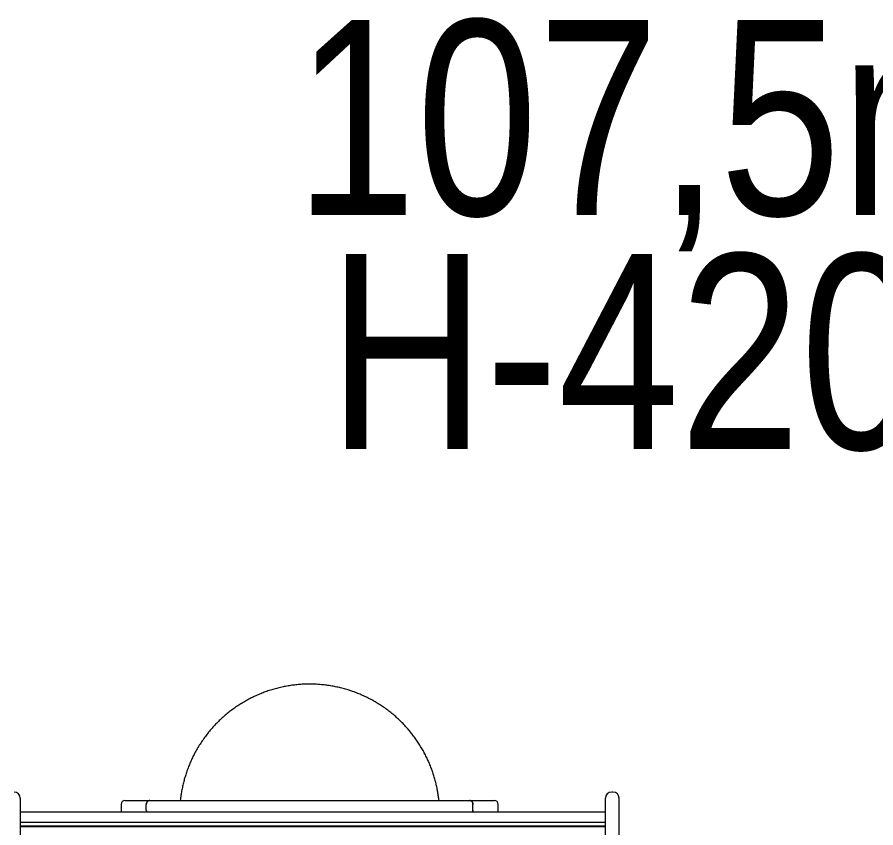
# Model space of a CAD drawing. Header units: millimetres. Extents: x -7083 to 7374, y -8368 to 7509.
# Drawn here: x -3478 to -2158, y 1098 to 2345 of the extents above; entities that cross this region are included whole.
import ezdxf

# ---------------------------------------------------------------- set-up
doc = ezdxf.new("R2010")
doc.units = ezdxf.units.MM
doc.layers.add('DIKOM_ОБЪЕКТ', color=7, linetype='Continuous')
doc.layers.add('DIKOM_РАЗМЕР_ОБЪЕКТА', color=7, linetype='Continuous')
doc.styles.add('style1', font='arial.ttf', dxfattribs={"width": 0.8})

msp = doc.modelspace()

# ---------------------------------------------------------------- linework, layer by layer
at = {"layer": 'DIKOM_ОБЪЕКТ', "color": 7, "linetype": 'Continuous', "lineweight": 15}
for p, q in [((-2562.212, 1152.869), (-2564.212, 1152.869)), ((-2564.212, 1152.869), (-2564.212, 1152.861)), ((-2562.212, 1152.861), (-2564.212, 1152.861)), ((-2562.212, 1152.869), (-2562.212, 1152.861)), ((-3318.712, 1133.956), (-3318.712, 1124.956)), ((-3279.859, 1124.956), (-3279.859, 1133.956)), ((-2777.564, 1124.956), (-2777.564, 1133.956)), ((-2738.712, 1124.956), (-2738.712, 1133.956)), ((-2573.712, 1122.106), (-3473.712, 1122.106)), ((-2573.712, 1122.014), (-3473.712, 1122.014)), ((-3473.712, 1106.566), (-2573.712, 1106.566)), ((-2573.712, 1100.664), (-3473.712, 1100.664)), ((-3473.712, 1099.815), (-2573.712, 1099.815))]:
    msp.add_line(p, q, dxfattribs=at)
for centre, radius, start, end in [((-3483.212, 1143.369), 9.5, 0, 90), ((-3483.211, 1143.362), 9.499, 0.005381, 90.00538), ((-2564.212, 1143.369), 9.5, 90, 180), ((-2564.213, 1143.362), 9.499, 89.99462, 179.994619), ((-2562.212, 1143.369), 9.5, 0, 90), ((-2562.211, 1143.362), 9.499, 0.005381, 90.00538), ((-3312.712, 1133.956), 6, 90, 180), ((-2744.712, 1133.956), 6, 0, 90), ((-3312.712, 1124.956), 6, 180, 208.354077), ((-2744.712, 1124.956), 6, 331.645923, 0)]:
    msp.add_arc(centre, radius, start, end, dxfattribs=at)
for points, knots in [([(-2829.835, 1139.956), (-2829.894, 1140.558), (-2830.151, 1143.208), (-2830.804, 1147.979), (-2831.827, 1154.335), (-2833.117, 1160.881), (-2834.666, 1167.561), (-2836.487, 1174.33), (-2838.583, 1181.151), (-2840.957, 1187.991), (-2843.611, 1194.823), (-2846.545, 1201.623), (-2849.758, 1208.368), (-2853.249, 1215.038), (-2857.013, 1221.615), (-2861.047, 1228.08), (-2865.346, 1234.417), (-2869.904, 1240.611), (-2874.715, 1246.647), (-2879.773, 1252.512), (-2885.069, 1258.193), (-2890.596, 1263.678), (-2896.346, 1268.954), (-2902.309, 1274.013), (-2908.476, 1278.843), (-2914.837, 1283.434), (-2921.384, 1287.779), (-2928.104, 1291.868), (-2934.988, 1295.695), (-2942.025, 1299.25), (-2949.203, 1302.529), (-2956.512, 1305.525), (-2963.939, 1308.232), (-2971.473, 1310.645), (-2979.102, 1312.759), (-2986.813, 1314.571), (-2994.596, 1316.078), (-3002.436, 1317.275), (-3010.322, 1318.161), (-3018.242, 1318.734), (-3026.182, 1318.992), (-3034.131, 1318.935), (-3042.076, 1318.562), (-3050.003, 1317.872), (-3057.902, 1316.868), (-3065.758, 1315.549), (-3073.561, 1313.917), (-3081.297, 1311.974), (-3088.954, 1309.723), (-3096.521, 1307.166), (-3103.985, 1304.307), (-3111.335, 1301.15), (-3118.559, 1297.698), (-3125.645, 1293.957), (-3132.584, 1289.93), (-3139.363, 1285.623), (-3145.972, 1281.041), (-3152.401, 1276.19), (-3158.639, 1271.076), (-3164.677, 1265.704), (-3170.506, 1260.081), (-3176.115, 1254.212), (-3181.496, 1248.104), (-3186.64, 1241.76), (-3191.539, 1235.187), (-3196.185, 1228.388), (-3200.57, 1221.366), (-3204.54, 1214.378), (-3208.112, 1207.467), (-3211.305, 1200.677), (-3214.238, 1193.779), (-3216.908, 1186.786), (-3219.309, 1179.711), (-3221.439, 1172.572), (-3223.293, 1165.391), (-3224.871, 1158.2), (-3226.156, 1151.056), (-3227.058, 1144.981), (-3227.441, 1141.289), (-3227.579, 1139.956)], [0, 0, 0, 0, 0.00309756, 0.01362307, 0.02463722, 0.03604173, 0.04775749, 0.05972729, 0.07190782, 0.08426548, 0.09677355, 0.10941036, 0.12215802, 0.13500158, 0.14792842, 0.16092781, 0.17399056, 0.18710879, 0.2002757, 0.21348545, 0.22673296, 0.24001387, 0.25332438, 0.2666612, 0.2800215, 0.2934028, 0.30680296, 0.32022013, 0.33365268, 0.34709922, 0.36055855, 0.37402961, 0.38751151, 0.40100349, 0.41450487, 0.42801512, 0.44153378, 0.45506048, 0.46859492, 0.48213688, 0.49568623, 0.5092429, 0.52280686, 0.53637819, 0.54995703, 0.56354357, 0.5771381, 0.59074099, 0.6043527, 0.61797379, 0.63160493, 0.64524693, 0.65890073, 0.67256745, 0.6862484, 0.69994514, 0.71365946, 0.72739352, 0.74114984, 0.75493142, 0.76874181, 0.78258529, 0.79646698, 0.81039313, 0.82437133, 0.838411, 0.85252391, 0.86672498, 0.87953098, 0.89232876, 0.90511432, 0.91788322, 0.93062878, 0.94334047, 0.95600069, 0.96857767, 0.98100761, 0.99314096, 1, 1, 1, 1]), ([(-3473.712, 1143.363), (-3473.712, 1143.159), (-3473.712, 1142.752), (-3473.712, 1141.129), (-3473.712, 1138.736), (-3473.712, 1135.455), (-3473.712, 1131.318), (-3473.712, 1126.313), (-3473.712, 1120.433), (-3473.712, 1113.658), (-3473.712, 1106.179), (-3473.712, 1098.122), (-3473.712, 1089.54), (-3473.712, 1080.217), (-3473.712, 1070.151), (-3473.712, 1058.434), (-3473.712, 1044.89), (-3473.712, 1029.284), (-3473.712, 1012.665), (-3473.712, 995.066), (-3473.712, 976.565), (-3473.712, 957.241), (-3473.712, 937.152), (-3473.712, 917.793), (-3473.712, 899.349), (-3473.712, 882.025), (-3473.712, 864.418), (-3473.712, 846.557), (-3473.712, 827.841), (-3473.712, 808.218), (-3473.712, 787.818), (-3473.712, 767.327), (-3473.712, 746.888), (-3473.712, 726.63), (-3473.712, 706.607), (-3473.712, 686.916), (-3473.712, 667.373), (-3473.712, 647.838), (-3473.712, 628.186), (-3473.712, 608.28), (-3473.712, 588.225), (-3473.712, 567.948), (-3473.712, 547.69), (-3473.712, 527.488), (-3473.712, 507.367), (-3473.712, 487.331), (-3473.712, 467.952), (-3473.712, 449.355), (-3473.712, 431.494), (-3473.712, 413.887), (-3473.712, 396.563), (-3473.712, 378.119), (-3473.712, 358.76), (-3473.712, 338.671), (-3473.712, 319.347), (-3473.712, 300.846), (-3473.712, 283.247), (-3473.712, 266.628), (-3473.712, 251.022), (-3473.712, 237.477), (-3473.712, 225.761), (-3473.712, 215.695), (-3473.712, 206.372), (-3473.712, 197.79), (-3473.712, 189.682), (-3473.712, 182.117), (-3473.712, 175.245), (-3473.712, 169.299), (-3473.712, 164.292), (-3473.712, 160.217), (-3473.712, 157.03), (-3473.712, 154.717), (-3473.712, 153.144), (-3473.712, 152.747), (-3473.712, 152.549)], [0, 0, 0, 0, 0.01285985, 0.02571731, 0.03890383, 0.05218226, 0.06567449, 0.07909327, 0.09261044, 0.10636254, 0.12011833, 0.13287657, 0.14563003, 0.15849039, 0.17143976, 0.18439458, 0.20075318, 0.21711214, 0.2335559, 0.25000001, 0.26644377, 0.28288789, 0.29924649, 0.31560544, 0.32855993, 0.34150941, 0.35436978, 0.36712313, 0.37988169, 0.3938871, 0.40788971, 0.42163831, 0.43530131, 0.44876605, 0.46180714, 0.47474194, 0.48736951, 0.5, 0.51285968, 0.52571725, 0.53890383, 0.55218226, 0.56567449, 0.57909327, 0.59261044, 0.60636254, 0.62011833, 0.63287657, 0.64563003, 0.65849039, 0.67143976, 0.68439458, 0.70075318, 0.71711214, 0.7335559, 0.75000001, 0.76644377, 0.78288789, 0.79924649, 0.81560544, 0.82855993, 0.84150941, 0.85436978, 0.86712313, 0.87988169, 0.8938871, 0.90788971, 0.92163831, 0.93530131, 0.94876605, 0.96180714, 0.97474194, 0.98736951, 1, 1, 1, 1]), ([(-3312.712, 1139.956), (-3312.634, 1139.956), (-3312.478, 1139.956), (-3311.214, 1139.956), (-3309.209, 1139.956), (-3306.404, 1139.956), (-3302.552, 1139.956), (-3297.444, 1139.956), (-3290.892, 1139.956), (-3283.392, 1139.956), (-3277.572, 1139.956), (-3274.663, 1139.956)], [0, 0, 0, 0, 0.10221567, 0.20436025, 0.30617852, 0.40741729, 0.50872961, 0.63312972, 0.75753333, 0.87876489, 1, 1, 1, 1]), ([(-3279.859, 1133.956), (-3279.802, 1134.63), (-3279.687, 1135.979), (-3278.791, 1137.778), (-3277.472, 1139.134), (-3276.011, 1139.853), (-3275.046, 1139.927), (-3274.663, 1139.956)], [0, 0, 0, 0, 0.21469386, 0.42938772, 0.64408158, 0.85877544, 1, 1, 1, 1]), ([(-3274.663, 1139.956), (-3275.247, 1139.889), (-3276.415, 1139.757), (-3277.973, 1138.722), (-3279.148, 1137.2), (-3279.77, 1135.513), (-3279.834, 1134.398), (-3279.859, 1133.956)], [0, 0, 0, 0, 0.21469386, 0.42938772, 0.64408158, 0.85877544, 1, 1, 1, 1]), ([(-3274.663, 1139.956), (-3272.198, 1139.956), (-3267.269, 1139.956), (-3259.053, 1139.956), (-3250.208, 1139.956), (-3240.678, 1139.956), (-3229.616, 1139.956), (-3216.897, 1139.956), (-3202.331, 1139.956), (-3186.952, 1139.956), (-3171.892, 1139.956), (-3157.417, 1139.956), (-3143.702, 1139.956), (-3129.705, 1139.956), (-3115.462, 1139.956), (-3099.899, 1139.956), (-3082.971, 1139.956), (-3064.852, 1139.956), (-3046.74, 1139.956), (-3029.912, 1139.956), (-3014.29, 1139.956), (-2999.841, 1139.956), (-2985.345, 1139.956), (-2970.837, 1139.956), (-2955.121, 1139.956), (-2938.357, 1139.956), (-2920.653, 1139.956), (-2903.374, 1139.956), (-2887.723, 1139.956), (-2873.687, 1139.956), (-2861.19, 1139.956), (-2849.21, 1139.956), (-2837.769, 1139.956), (-2826.058, 1139.956), (-2814.242, 1139.956), (-2802.659, 1139.956), (-2792.104, 1139.956), (-2783.229, 1139.956), (-2775.76, 1139.956), (-2769.491, 1139.956), (-2763.85, 1139.956), (-2758.869, 1139.956), (-2754.218, 1139.956), (-2750.167, 1139.956), (-2747.049, 1139.956), (-2745.077, 1139.956), (-2744.834, 1139.956), (-2744.712, 1139.956)], [0, 0, 0, 0, 0.01940167, 0.03879082, 0.05845572, 0.07835106, 0.09826038, 0.12358163, 0.14890356, 0.1744513, 0.19999973, 0.22044291, 0.24087186, 0.26123556, 0.28148335, 0.30174586, 0.32662593, 0.3515067, 0.37575306, 0.40000013, 0.41940147, 0.43879074, 0.45845585, 0.47835119, 0.49826052, 0.52358177, 0.5489037, 0.57445144, 0.59999987, 0.62044304, 0.640872, 0.66123569, 0.68148349, 0.70174599, 0.72662607, 0.75150684, 0.7757532, 0.80000027, 0.81940194, 0.83879109, 0.85845598, 0.87835132, 0.89826065, 0.9235819, 0.94890383, 0.97445157, 1, 1, 1, 1]), ([(-2777.564, 1133.956), (-2777.622, 1134.63), (-2777.737, 1135.979), (-2778.632, 1137.778), (-2779.951, 1139.134), (-2781.412, 1139.853), (-2782.377, 1139.927), (-2782.76, 1139.956)], [0, 0, 0, 0, 0.21469386, 0.42938772, 0.64408158, 0.85877544, 1, 1, 1, 1]), ([(-2782.76, 1139.956), (-2782.176, 1139.889), (-2781.008, 1139.757), (-2779.451, 1138.722), (-2778.276, 1137.2), (-2777.653, 1135.513), (-2777.589, 1134.398), (-2777.564, 1133.956)], [0, 0, 0, 0, 0.21469386, 0.42938772, 0.64408158, 0.85877544, 1, 1, 1, 1]), ([(-2573.712, 152.549), (-2573.712, 152.752), (-2573.712, 153.159), (-2573.712, 154.783), (-2573.712, 157.176), (-2573.712, 160.457), (-2573.712, 164.593), (-2573.712, 169.599), (-2573.712, 175.479), (-2573.712, 182.254), (-2573.712, 189.733), (-2573.712, 197.79), (-2573.712, 206.371), (-2573.712, 215.695), (-2573.712, 225.761), (-2573.712, 237.477), (-2573.712, 251.022), (-2573.712, 266.628), (-2573.712, 283.247), (-2573.712, 300.846), (-2573.712, 319.346), (-2573.712, 338.671), (-2573.712, 358.76), (-2573.712, 378.118), (-2573.712, 396.563), (-2573.712, 413.887), (-2573.712, 431.494), (-2573.712, 449.355), (-2573.712, 468.07), (-2573.712, 487.693), (-2573.712, 508.094), (-2573.712, 528.585), (-2573.712, 549.024), (-2573.712, 569.282), (-2573.712, 589.304), (-2573.712, 608.996), (-2573.712, 628.539), (-2573.712, 648.073), (-2573.712, 667.726), (-2573.712, 687.631), (-2573.712, 707.686), (-2573.712, 727.964), (-2573.712, 748.221), (-2573.712, 768.424), (-2573.712, 788.545), (-2573.712, 808.58), (-2573.712, 827.959), (-2573.712, 846.557), (-2573.712, 864.418), (-2573.712, 882.025), (-2573.712, 899.348), (-2573.712, 917.793), (-2573.712, 937.151), (-2573.712, 957.241), (-2573.712, 976.565), (-2573.712, 995.066), (-2573.712, 1012.665), (-2573.712, 1029.284), (-2573.712, 1044.89), (-2573.712, 1058.434), (-2573.712, 1070.151), (-2573.712, 1080.217), (-2573.712, 1089.54), (-2573.712, 1098.122), (-2573.712, 1106.23), (-2573.712, 1113.794), (-2573.712, 1120.667), (-2573.712, 1126.613), (-2573.712, 1131.62), (-2573.712, 1135.695), (-2573.712, 1138.881), (-2573.712, 1141.195), (-2573.712, 1142.767), (-2573.712, 1143.164), (-2573.712, 1143.363)], [0, 0, 0, 0, 0.01285985, 0.02571731, 0.03890383, 0.05218226, 0.06567449, 0.07909327, 0.09261044, 0.10636254, 0.12011833, 0.13287657, 0.14563003, 0.15849039, 0.17143976, 0.18439458, 0.20075318, 0.21711214, 0.2335559, 0.25000001, 0.26644377, 0.28288789, 0.29924649, 0.31560544, 0.32855993, 0.34150941, 0.35436978, 0.36712313, 0.37988169, 0.3938871, 0.40788971, 0.42163831, 0.43530131, 0.44876605, 0.46180714, 0.47474194, 0.48736951, 0.5, 0.51285968, 0.52571725, 0.53890383, 0.55218226, 0.56567449, 0.57909327, 0.59261044, 0.60636254, 0.62011833, 0.63287657, 0.64563003, 0.65849039, 0.67143976, 0.68439458, 0.70075318, 0.71711214, 0.7335559, 0.75000001, 0.76644377, 0.78288789, 0.79924649, 0.81560544, 0.82855993, 0.84150941, 0.85436978, 0.86712313, 0.87988169, 0.8938871, 0.90788971, 0.92163831, 0.93530131, 0.94876605, 0.96180714, 0.97474194, 0.98736951, 1, 1, 1, 1]), ([(-2552.712, 152.549), (-2552.712, 152.752), (-2552.712, 153.159), (-2552.712, 154.783), (-2552.712, 157.176), (-2552.712, 160.457), (-2552.712, 164.593), (-2552.712, 169.599), (-2552.712, 175.479), (-2552.712, 182.254), (-2552.712, 189.733), (-2552.712, 197.79), (-2552.712, 206.371), (-2552.712, 215.695), (-2552.712, 225.761), (-2552.712, 237.477), (-2552.712, 251.022), (-2552.712, 266.628), (-2552.712, 283.247), (-2552.712, 300.846), (-2552.712, 319.346), (-2552.712, 338.671), (-2552.712, 358.76), (-2552.712, 378.118), (-2552.712, 396.563), (-2552.712, 413.887), (-2552.712, 431.494), (-2552.712, 449.355), (-2552.712, 468.07), (-2552.712, 487.693), (-2552.712, 508.094), (-2552.712, 528.585), (-2552.712, 549.024), (-2552.712, 569.282), (-2552.712, 589.304), (-2552.712, 608.996), (-2552.712, 628.539), (-2552.712, 648.073), (-2552.712, 667.726), (-2552.712, 687.631), (-2552.712, 707.686), (-2552.712, 727.964), (-2552.712, 748.221), (-2552.712, 768.424), (-2552.712, 788.545), (-2552.712, 808.58), (-2552.712, 827.959), (-2552.712, 846.557), (-2552.712, 864.418), (-2552.712, 882.025), (-2552.712, 899.348), (-2552.712, 917.793), (-2552.712, 937.151), (-2552.712, 957.241), (-2552.712, 976.565), (-2552.712, 995.066), (-2552.712, 1012.665), (-2552.712, 1029.284), (-2552.712, 1044.89), (-2552.712, 1058.434), (-2552.712, 1070.151), (-2552.712, 1080.217), (-2552.712, 1089.54), (-2552.712, 1098.122), (-2552.712, 1106.23), (-2552.712, 1113.794), (-2552.712, 1120.667), (-2552.712, 1126.613), (-2552.712, 1131.62), (-2552.712, 1135.695), (-2552.712, 1138.881), (-2552.712, 1141.195), (-2552.712, 1142.767), (-2552.712, 1143.164), (-2552.712, 1143.363)], [0, 0, 0, 0, 0.01285985, 0.02571731, 0.03890383, 0.05218226, 0.06567449, 0.07909327, 0.09261044, 0.10636254, 0.12011833, 0.13287657, 0.14563003, 0.15849039, 0.17143976, 0.18439458, 0.20075318, 0.21711214, 0.2335559, 0.25000001, 0.26644377, 0.28288789, 0.29924649, 0.31560544, 0.32855993, 0.34150941, 0.35436978, 0.36712313, 0.37988169, 0.3938871, 0.40788971, 0.42163831, 0.43530131, 0.44876605, 0.46180714, 0.47474194, 0.48736951, 0.5, 0.51285968, 0.52571725, 0.53890383, 0.55218226, 0.56567449, 0.57909327, 0.59261044, 0.60636254, 0.62011833, 0.63287657, 0.64563003, 0.65849039, 0.67143976, 0.68439458, 0.70075318, 0.71711214, 0.7335559, 0.75000001, 0.76644377, 0.78288789, 0.79924649, 0.81560544, 0.82855993, 0.84150941, 0.85436978, 0.86712313, 0.87988169, 0.8938871, 0.90788971, 0.92163831, 0.93530131, 0.94876605, 0.96180714, 0.97474194, 0.98736951, 1, 1, 1, 1]), ([(-3279.187, 1122.106), (-3279.404, 1122.607), (-3279.796, 1123.507), (-3279.84, 1124.51), (-3279.859, 1124.956)], [0, 0, 0, 0, 0.55560133, 1, 1, 1, 1]), ([(-3279.859, 1124.956), (-3279.823, 1124.269), (-3279.77, 1123.245), (-3279.305, 1122.388), (-3279.152, 1122.106)], [0, 0, 0, 0, 0.6711307, 1, 1, 1, 1]), ([(-2777.564, 1124.956), (-2777.6, 1124.269), (-2777.653, 1123.245), (-2778.119, 1122.388), (-2778.272, 1122.106)], [0, 0, 0, 0, 0.6711307, 1, 1, 1, 1]), ([(-2778.237, 1122.106), (-2778.019, 1122.607), (-2777.627, 1123.507), (-2777.584, 1124.51), (-2777.564, 1124.956)], [0, 0, 0, 0, 0.55560133, 1, 1, 1, 1])]:
    msp.add_open_spline(points, degree=3, knots=knots, dxfattribs=at)

# ---------------------------------------------------------------- texts
at = {"layer": 'DIKOM_РАЗМЕР_ОБЪЕКТА', "char_height": 300, "width": 5885.53069, "attachment_point": 1, "style": 'style1'}
for s, insert in [('107,5m²', (-3050.877, 2340.142)), ('H-4200', (-3000.304, 1980.312))]:
    msp.add_mtext(s, dxfattribs=dict(at, insert=insert))

doc.saveas('drawing.dxf')
